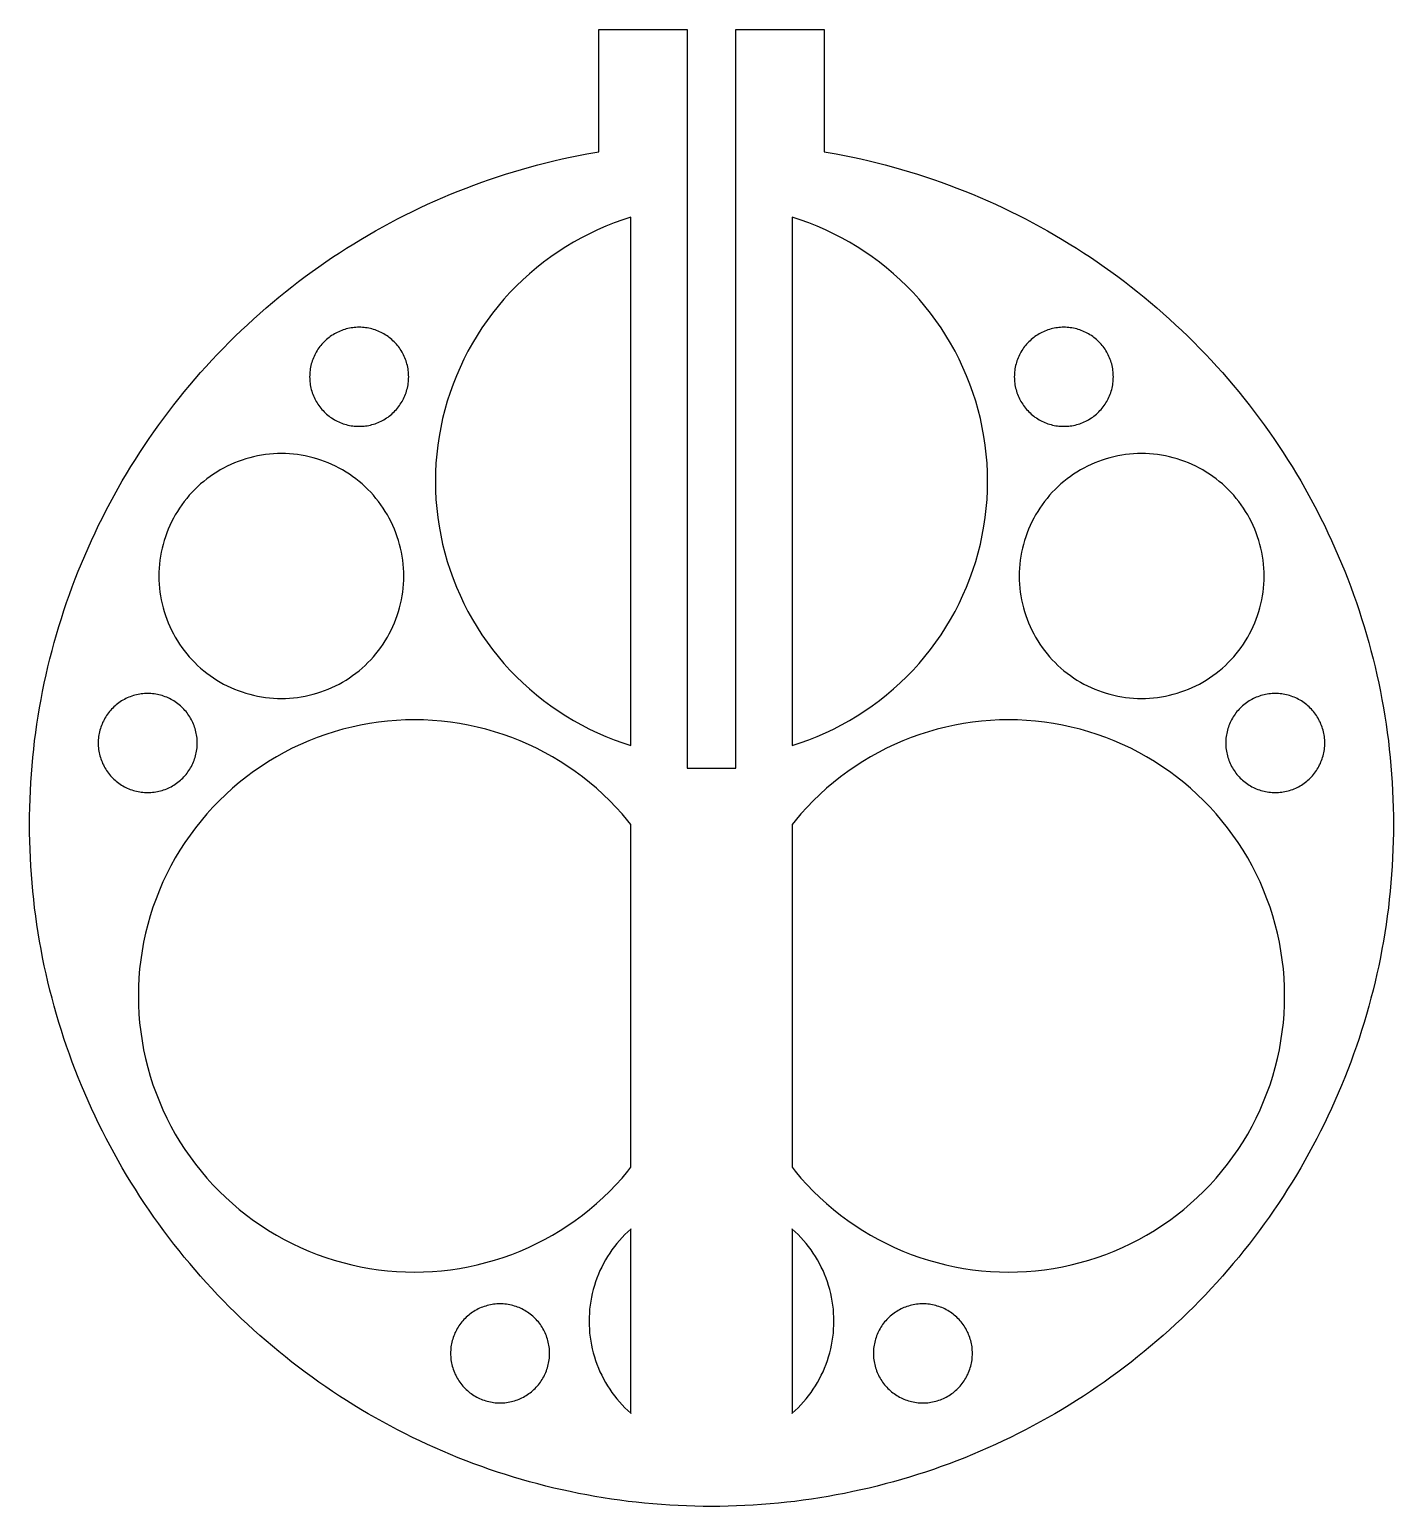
# Model space of a CAD drawing. Header units: millimetres. Extents: x -42 to 133, y -42 to 49.
# Drawn here: x -42.3 to 42.3, y -42.3 to 49.3 of the extents above; entities that cross this region are included whole.
import ezdxf

# ---------------------------------------------------------------- set-up
doc = ezdxf.new("R2010")
doc.units = ezdxf.units.MM
doc.layers.add('CUT', color=1, linetype='Continuous')

msp = doc.modelspace()

# ---------------------------------------------------------------- linework, layer by layer
at = {"layer": 'CUT'}
for points in [[(42.291, -1.558), (42.269, -2.077), (42.24, -2.595), (42.205, -3.113), (42.164, -3.631), (42.116, -4.148), (42.062, -4.665), (42.002, -5.18), (41.935, -5.695), (41.862, -6.21), (41.783, -6.723), (41.697, -7.235), (41.605, -7.746), (41.507, -8.256), (41.402, -8.765), (41.292, -9.272), (41.175, -9.778), (41.052, -10.283), (40.922, -10.786), (40.787, -11.287), (40.645, -11.787), (40.498, -12.285), (40.344, -12.781), (40.184, -13.275), (40.018, -13.767), (39.846, -14.257), (39.668, -14.745), (39.484, -15.231), (39.294, -15.714), (39.099, -16.195), (38.897, -16.674), (38.689, -17.15), (38.476, -17.623), (38.257, -18.094), (38.032, -18.562), (37.801, -19.028), (37.565, -19.49), (37.323, -19.95), (37.075, -20.406), (36.822, -20.859), (36.563, -21.31), (36.299, -21.757), (36.029, -22.201), (35.754, -22.641), (35.474, -23.078), (35.188, -23.512), (34.897, -23.942), (34.6, -24.368), (34.299, -24.791), (33.992, -25.21), (33.68, -25.625), (33.363, -26.037), (33.041, -26.444), (32.714, -26.848), (32.382, -27.247), (32.045, -27.642), (31.703, -28.033), (31.357, -28.42), (31.006, -28.803), (30.65, -29.181), (30.29, -29.555), (29.925, -29.925), (29.555, -30.29), (29.181, -30.65), (28.803, -31.006), (28.42, -31.357), (28.033, -31.703), (27.642, -32.045), (27.247, -32.382), (26.848, -32.714), (26.444, -33.041), (26.037, -33.363), (25.625, -33.68), (25.21, -33.992), (24.791, -34.299), (24.368, -34.6), (23.942, -34.897), (23.512, -35.188), (23.078, -35.474), (22.641, -35.754), (22.201, -36.029), (21.757, -36.299), (21.31, -36.563), (20.859, -36.822), (20.406, -37.075), (19.95, -37.323), (19.49, -37.565), (19.028, -37.801), (18.562, -38.032), (18.094, -38.257), (17.623, -38.476), (17.15, -38.689), (16.674, -38.897), (16.195, -39.099), (15.714, -39.294), (15.231, -39.484), (14.745, -39.668), (14.257, -39.846), (13.767, -40.018), (13.275, -40.184), (12.781, -40.344), (12.285, -40.498), (11.787, -40.645), (11.287, -40.787), (10.786, -40.922), (10.283, -41.052), (9.778, -41.175), (9.272, -41.292), (8.765, -41.402), (8.256, -41.507), (7.746, -41.605), (7.235, -41.697), (6.723, -41.783), (6.21, -41.862), (5.695, -41.935), (5.18, -42.002), (4.665, -42.062), (4.148, -42.116), (3.631, -42.164), (3.113, -42.205), (2.595, -42.24), (2.077, -42.269), (1.558, -42.291), (1.039, -42.307), (0.519, -42.317), (0, -42.32), (-0.519, -42.317), (-1.039, -42.307), (-1.558, -42.291), (-2.077, -42.269), (-2.595, -42.24), (-3.113, -42.205), (-3.631, -42.164), (-4.148, -42.116), (-4.665, -42.062), (-5.18, -42.002), (-5.695, -41.935), (-6.21, -41.862), (-6.723, -41.783), (-7.235, -41.697), (-7.746, -41.605), (-8.256, -41.507), (-8.765, -41.402), (-9.272, -41.292), (-9.778, -41.175), (-10.283, -41.052), (-10.786, -40.922), (-11.287, -40.787), (-11.787, -40.645), (-12.285, -40.498), (-12.781, -40.344), (-13.275, -40.184), (-13.767, -40.018), (-14.257, -39.846), (-14.745, -39.668), (-15.231, -39.484), (-15.714, -39.294), (-16.195, -39.099), (-16.674, -38.897), (-17.15, -38.689), (-17.623, -38.476), (-18.094, -38.257), (-18.562, -38.032), (-19.028, -37.801), (-19.49, -37.565), (-19.95, -37.323), (-20.406, -37.075), (-20.859, -36.822), (-21.31, -36.563), (-21.757, -36.299), (-22.201, -36.029), (-22.641, -35.754), (-23.078, -35.474), (-23.512, -35.188), (-23.942, -34.897), (-24.368, -34.6), (-24.791, -34.299), (-25.21, -33.992), (-25.625, -33.68), (-26.037, -33.363), (-26.444, -33.041), (-26.848, -32.714), (-27.247, -32.382), (-27.642, -32.045), (-28.033, -31.703), (-28.42, -31.357), (-28.803, -31.006), (-29.181, -30.65), (-29.555, -30.29), (-29.925, -29.925), (-30.29, -29.555), (-30.65, -29.181), (-31.006, -28.803), (-31.357, -28.42), (-31.703, -28.033), (-32.045, -27.642), (-32.382, -27.247), (-32.714, -26.848), (-33.041, -26.444), (-33.363, -26.037), (-33.68, -25.625), (-33.992, -25.21), (-34.299, -24.791), (-34.6, -24.368), (-34.897, -23.942), (-35.188, -23.512), (-35.474, -23.078), (-35.754, -22.641), (-36.029, -22.201), (-36.299, -21.757), (-36.563, -21.31), (-36.822, -20.859), (-37.075, -20.406), (-37.323, -19.95), (-37.565, -19.49), (-37.801, -19.028), (-38.032, -18.562), (-38.257, -18.094), (-38.476, -17.623), (-38.689, -17.15), (-38.897, -16.674), (-39.099, -16.195), (-39.294, -15.714), (-39.484, -15.231), (-39.668, -14.745), (-39.846, -14.257), (-40.018, -13.767), (-40.184, -13.275), (-40.344, -12.781), (-40.498, -12.285), (-40.645, -11.787), (-40.787, -11.287), (-40.922, -10.786), (-41.052, -10.283), (-41.175, -9.778), (-41.292, -9.272), (-41.402, -8.765), (-41.507, -8.256), (-41.605, -7.746), (-41.697, -7.235), (-41.783, -6.723), (-41.862, -6.21), (-41.935, -5.695), (-42.002, -5.18), (-42.062, -4.665), (-42.116, -4.148), (-42.164, -3.631), (-42.205, -3.113), (-42.24, -2.595), (-42.269, -2.077), (-42.291, -1.558), (-42.307, -1.039), (-42.317, -0.519), (-42.32, 0), (-42.317, 0.519), (-42.307, 1.039), (-42.291, 1.558), (-42.269, 2.077), (-42.24, 2.595), (-42.205, 3.113), (-42.164, 3.631), (-42.116, 4.148), (-42.062, 4.665), (-42.002, 5.18), (-41.935, 5.695), (-41.862, 6.21), (-41.783, 6.723), (-41.697, 7.235), (-41.605, 7.746), (-41.507, 8.256), (-41.402, 8.765), (-41.292, 9.272), (-41.175, 9.778), (-41.052, 10.283), (-40.922, 10.786), (-40.787, 11.287), (-40.645, 11.787), (-40.498, 12.285), (-40.344, 12.781), (-40.184, 13.275), (-40.018, 13.767), (-39.846, 14.257), (-39.668, 14.745), (-39.484, 15.231), (-39.294, 15.714), (-39.099, 16.195), (-38.897, 16.674), (-38.689, 17.15), (-38.476, 17.623), (-38.257, 18.094), (-38.032, 18.562), (-37.801, 19.028), (-37.565, 19.49), (-37.323, 19.95), (-37.075, 20.406), (-36.822, 20.859), (-36.563, 21.31), (-36.299, 21.757), (-36.029, 22.201), (-35.754, 22.641), (-35.474, 23.078), (-35.188, 23.512), (-34.897, 23.942), (-34.6, 24.368), (-34.299, 24.791), (-33.992, 25.21), (-33.68, 25.625), (-33.363, 26.037), (-33.041, 26.444), (-32.714, 26.848), (-32.382, 27.247), (-32.045, 27.642), (-31.703, 28.033), (-31.357, 28.42), (-31.006, 28.803), (-30.65, 29.181), (-30.29, 29.555), (-29.925, 29.925), (-29.555, 30.29), (-29.181, 30.65), (-28.803, 31.006), (-28.42, 31.357), (-28.033, 31.703), (-27.642, 32.045), (-27.247, 32.382), (-26.848, 32.714), (-26.444, 33.041), (-26.037, 33.363), (-25.625, 33.68), (-25.21, 33.992), (-24.791, 34.299), (-24.368, 34.6), (-23.942, 34.897), (-23.512, 35.188), (-23.078, 35.474), (-22.641, 35.754), (-22.201, 36.029), (-21.757, 36.299), (-21.31, 36.563), (-20.859, 36.822), (-20.406, 37.075), (-19.95, 37.323), (-19.49, 37.565), (-19.028, 37.801), (-18.562, 38.032), (-18.094, 38.257), (-17.623, 38.476), (-17.15, 38.689), (-16.674, 38.897), (-16.195, 39.099), (-15.714, 39.294), (-15.231, 39.484), (-14.745, 39.668), (-14.257, 39.846), (-13.767, 40.018), (-13.275, 40.184), (-12.781, 40.344), (-12.285, 40.498), (-11.787, 40.645), (-11.287, 40.787), (-10.786, 40.922), (-10.283, 41.052), (-9.778, 41.175), (-9.272, 41.292), (-8.765, 41.402), (-8.256, 41.507), (-7.746, 41.605), (-7.235, 41.697), (-7, 41.736), (-7, 49.32), (-1.5, 49.32), (-1.5, 3.5), (1.5, 3.5), (1.5, 49.32), (7, 49.32), (7, 41.736), (7.235, 41.697), (7.746, 41.605), (8.256, 41.507), (8.765, 41.402), (9.272, 41.292), (9.778, 41.175), (10.283, 41.052), (10.786, 40.922), (11.287, 40.787), (11.787, 40.645), (12.285, 40.498), (12.781, 40.344), (13.275, 40.184), (13.767, 40.018), (14.257, 39.846), (14.745, 39.668), (15.231, 39.484), (15.714, 39.294), (16.195, 39.099), (16.674, 38.897), (17.15, 38.689), (17.623, 38.476), (18.094, 38.257), (18.562, 38.032), (19.028, 37.801), (19.49, 37.565), (19.95, 37.323), (20.406, 37.075), (20.859, 36.822), (21.31, 36.563), (21.757, 36.299), (22.201, 36.029), (22.641, 35.754), (23.078, 35.474), (23.512, 35.188), (23.942, 34.897), (24.368, 34.6), (24.791, 34.299), (25.21, 33.992), (25.625, 33.68), (26.037, 33.363), (26.444, 33.041), (26.848, 32.714), (27.247, 32.382), (27.642, 32.045), (28.033, 31.703), (28.42, 31.357), (28.803, 31.006), (29.181, 30.65), (29.555, 30.29), (29.925, 29.925), (30.29, 29.555), (30.65, 29.181), (31.006, 28.803), (31.357, 28.42), (31.703, 28.033), (32.045, 27.642), (32.382, 27.247), (32.714, 26.848), (33.041, 26.444), (33.363, 26.037), (33.68, 25.625), (33.992, 25.21), (34.299, 24.791), (34.6, 24.368), (34.897, 23.942), (35.188, 23.512), (35.474, 23.078), (35.754, 22.641), (36.029, 22.201), (36.299, 21.757), (36.563, 21.31), (36.822, 20.859), (37.075, 20.406), (37.323, 19.95), (37.565, 19.49), (37.801, 19.028), (38.032, 18.562), (38.257, 18.094), (38.476, 17.623), (38.689, 17.15), (38.897, 16.674), (39.099, 16.195), (39.294, 15.714), (39.484, 15.231), (39.668, 14.745), (39.846, 14.257), (40.018, 13.767), (40.184, 13.275), (40.344, 12.781), (40.498, 12.285), (40.645, 11.787), (40.787, 11.287), (40.922, 10.786), (41.052, 10.283), (41.175, 9.778), (41.292, 9.272), (41.402, 8.765), (41.507, 8.256), (41.605, 7.746), (41.697, 7.235), (41.783, 6.723), (41.862, 6.21), (41.935, 5.695), (42.002, 5.18), (42.062, 4.665), (42.116, 4.148), (42.164, 3.631), (42.205, 3.113), (42.24, 2.595), (42.269, 2.077), (42.291, 1.558), (42.307, 1.039), (42.317, 0.519), (42.32, 0), (42.317, -0.519), (42.307, -1.039), (42.291, -1.558)], [(-6.557, 5.456), (-6.035, 5.25), (-5.508, 5.061), (-5, 4.898), (-5, 37.674), (-5.508, 37.511), (-6.035, 37.322), (-6.557, 37.116), (-7.071, 36.893), (-7.578, 36.653), (-8.077, 36.397), (-8.567, 36.124), (-9.048, 35.836), (-9.519, 35.532), (-9.98, 35.213), (-10.43, 34.879), (-10.87, 34.531), (-11.297, 34.168), (-11.713, 33.791), (-12.116, 33.401), (-12.505, 32.999), (-12.882, 32.583), (-13.245, 32.156), (-13.593, 31.716), (-13.927, 31.266), (-14.246, 30.805), (-14.55, 30.334), (-14.838, 29.853), (-15.111, 29.363), (-15.367, 28.864), (-15.607, 28.357), (-15.83, 27.843), (-16.036, 27.321), (-16.225, 26.793), (-16.396, 26.26), (-16.55, 25.72), (-16.686, 25.177), (-16.805, 24.629), (-16.905, 24.077), (-16.987, 23.522), (-17.051, 22.965), (-17.097, 22.406), (-17.125, 21.846), (-17.134, 21.286), (-17.125, 20.725), (-17.097, 20.165), (-17.051, 19.606), (-16.987, 19.049), (-16.905, 18.495), (-16.805, 17.943), (-16.686, 17.395), (-16.55, 16.851), (-16.396, 16.312), (-16.225, 15.778), (-16.036, 15.25), (-15.83, 14.729), (-15.607, 14.215), (-15.367, 13.708), (-15.111, 13.209), (-14.838, 12.719), (-14.55, 12.238), (-14.246, 11.767), (-13.927, 11.306), (-13.593, 10.855), (-13.245, 10.416), (-12.882, 9.989), (-12.505, 9.573), (-12.116, 9.17), (-11.713, 8.78), (-11.297, 8.404), (-10.87, 8.041), (-10.43, 7.693), (-9.98, 7.359), (-9.519, 7.04), (-9.048, 6.736), (-8.567, 6.447), (-8.077, 6.175), (-7.578, 5.919), (-7.071, 5.679), (-6.557, 5.456)], [(16.987, 19.049), (17.051, 19.606), (17.097, 20.165), (17.125, 20.725), (17.134, 21.286), (17.125, 21.846), (17.097, 22.406), (17.051, 22.965), (16.987, 23.522), (16.905, 24.077), (16.805, 24.629), (16.686, 25.177), (16.55, 25.72), (16.396, 26.26), (16.225, 26.793), (16.036, 27.321), (15.83, 27.843), (15.607, 28.357), (15.367, 28.864), (15.111, 29.363), (14.838, 29.853), (14.55, 30.334), (14.246, 30.805), (13.927, 31.266), (13.593, 31.716), (13.245, 32.156), (12.882, 32.583), (12.505, 32.999), (12.116, 33.401), (11.713, 33.791), (11.297, 34.168), (10.87, 34.531), (10.43, 34.879), (9.98, 35.213), (9.519, 35.532), (9.048, 35.836), (8.567, 36.124), (8.077, 36.397), (7.578, 36.653), (7.071, 36.893), (6.557, 37.116), (6.035, 37.322), (5.508, 37.511), (5, 37.674), (5, 4.898), (5.508, 5.061), (6.035, 5.25), (6.557, 5.456), (7.071, 5.679), (7.578, 5.919), (8.077, 6.175), (8.567, 6.447), (9.048, 6.736), (9.519, 7.04), (9.98, 7.359), (10.43, 7.693), (10.87, 8.041), (11.297, 8.404), (11.713, 8.78), (12.116, 9.17), (12.505, 9.573), (12.882, 9.989), (13.245, 10.416), (13.593, 10.855), (13.927, 11.306), (14.246, 11.767), (14.55, 12.238), (14.838, 12.719), (15.111, 13.209), (15.367, 13.708), (15.607, 14.215), (15.83, 14.729), (16.036, 15.25), (16.225, 15.778), (16.396, 16.312), (16.55, 16.851), (16.686, 17.395), (16.805, 17.943), (16.905, 18.495), (16.987, 19.049)], [(-18.819, 27.372), (-18.807, 27.471), (-18.799, 27.572), (-18.794, 27.672), (-18.792, 27.773), (-18.794, 27.873), (-18.799, 27.974), (-18.807, 28.074), (-18.819, 28.174), (-18.833, 28.273), (-18.851, 28.372), (-18.873, 28.47), (-18.897, 28.568), (-18.925, 28.665), (-18.955, 28.76), (-18.989, 28.855), (-19.026, 28.949), (-19.066, 29.041), (-19.109, 29.132), (-19.155, 29.221), (-19.204, 29.309), (-19.256, 29.395), (-19.31, 29.48), (-19.367, 29.562), (-19.427, 29.643), (-19.49, 29.722), (-19.555, 29.799), (-19.622, 29.873), (-19.692, 29.945), (-19.765, 30.015), (-19.839, 30.083), (-19.916, 30.148), (-19.995, 30.21), (-20.075, 30.27), (-20.158, 30.328), (-20.243, 30.382), (-20.329, 30.434), (-20.417, 30.483), (-20.506, 30.529), (-20.597, 30.572), (-20.689, 30.612), (-20.783, 30.649), (-20.878, 30.682), (-20.973, 30.713), (-21.07, 30.741), (-21.167, 30.765), (-21.266, 30.786), (-21.365, 30.804), (-21.464, 30.819), (-21.564, 30.831), (-21.664, 30.839), (-21.765, 30.844), (-21.865, 30.845), (-21.966, 30.844), (-22.066, 30.839), (-22.166, 30.831), (-22.266, 30.819), (-22.366, 30.804), (-22.465, 30.786), (-22.563, 30.765), (-22.661, 30.741), (-22.757, 30.713), (-22.853, 30.682), (-22.948, 30.649), (-23.041, 30.612), (-23.133, 30.572), (-23.224, 30.529), (-23.314, 30.483), (-23.402, 30.434), (-23.488, 30.382), (-23.572, 30.328), (-23.655, 30.27), (-23.736, 30.21), (-23.815, 30.148), (-23.891, 30.083), (-23.966, 30.015), (-24.038, 29.945), (-24.108, 29.873), (-24.176, 29.799), (-24.241, 29.722), (-24.303, 29.643), (-24.363, 29.562), (-24.42, 29.48), (-24.475, 29.395), (-24.526, 29.309), (-24.575, 29.221), (-24.621, 29.132), (-24.664, 29.041), (-24.704, 28.949), (-24.741, 28.855), (-24.775, 28.76), (-24.806, 28.665), (-24.833, 28.568), (-24.858, 28.47), (-24.879, 28.372), (-24.897, 28.273), (-24.912, 28.174), (-24.923, 28.074), (-24.932, 27.974), (-24.936, 27.873), (-24.938, 27.773), (-24.936, 27.672), (-24.932, 27.572), (-24.923, 27.471), (-24.912, 27.372), (-24.897, 27.272), (-24.879, 27.173), (-24.858, 27.075), (-24.833, 26.977), (-24.806, 26.881), (-24.775, 26.785), (-24.741, 26.69), (-24.704, 26.597), (-24.664, 26.504), (-24.621, 26.414), (-24.575, 26.324), (-24.526, 26.236), (-24.475, 26.15), (-24.42, 26.065), (-24.363, 25.983), (-24.303, 25.902), (-24.241, 25.823), (-24.176, 25.747), (-24.108, 25.672), (-24.038, 25.6), (-23.966, 25.53), (-23.891, 25.462), (-23.815, 25.397), (-23.736, 25.335), (-23.655, 25.275), (-23.572, 25.218), (-23.488, 25.163), (-23.402, 25.111), (-23.314, 25.063), (-23.224, 25.017), (-23.133, 24.974), (-23.041, 24.934), (-22.948, 24.897), (-22.853, 24.863), (-22.757, 24.832), (-22.661, 24.804), (-22.563, 24.78), (-22.465, 24.759), (-22.366, 24.741), (-22.266, 24.726), (-22.166, 24.715), (-22.066, 24.706), (-21.966, 24.701), (-21.865, 24.7), (-21.765, 24.701), (-21.664, 24.706), (-21.564, 24.715), (-21.464, 24.726), (-21.365, 24.741), (-21.266, 24.759), (-21.167, 24.78), (-21.07, 24.804), (-20.973, 24.832), (-20.878, 24.863), (-20.783, 24.897), (-20.689, 24.934), (-20.597, 24.974), (-20.506, 25.017), (-20.417, 25.063), (-20.329, 25.111), (-20.243, 25.163), (-20.158, 25.218), (-20.075, 25.275), (-19.995, 25.335), (-19.916, 25.397), (-19.839, 25.462), (-19.765, 25.53), (-19.692, 25.6), (-19.622, 25.672), (-19.555, 25.747), (-19.49, 25.823), (-19.427, 25.902), (-19.367, 25.983), (-19.31, 26.065), (-19.256, 26.15), (-19.204, 26.236), (-19.155, 26.324), (-19.109, 26.414), (-19.066, 26.504), (-19.026, 26.597), (-18.989, 26.69), (-18.955, 26.785), (-18.925, 26.881), (-18.897, 26.977), (-18.873, 27.075), (-18.851, 27.173), (-18.833, 27.272), (-18.819, 27.372)], [(24.912, 27.372), (24.923, 27.471), (24.932, 27.572), (24.936, 27.672), (24.938, 27.773), (24.936, 27.873), (24.932, 27.974), (24.923, 28.074), (24.912, 28.174), (24.897, 28.273), (24.879, 28.372), (24.858, 28.47), (24.833, 28.568), (24.806, 28.665), (24.775, 28.76), (24.741, 28.855), (24.704, 28.949), (24.664, 29.041), (24.621, 29.132), (24.575, 29.221), (24.526, 29.309), (24.475, 29.395), (24.42, 29.48), (24.363, 29.562), (24.303, 29.643), (24.241, 29.722), (24.176, 29.799), (24.108, 29.873), (24.038, 29.945), (23.966, 30.015), (23.891, 30.083), (23.815, 30.148), (23.736, 30.21), (23.655, 30.27), (23.572, 30.328), (23.488, 30.382), (23.402, 30.434), (23.314, 30.483), (23.224, 30.529), (23.133, 30.572), (23.041, 30.612), (22.948, 30.649), (22.853, 30.682), (22.757, 30.713), (22.661, 30.741), (22.563, 30.765), (22.465, 30.786), (22.366, 30.804), (22.266, 30.819), (22.166, 30.831), (22.066, 30.839), (21.966, 30.844), (21.865, 30.845), (21.765, 30.844), (21.664, 30.839), (21.564, 30.831), (21.464, 30.819), (21.365, 30.804), (21.266, 30.786), (21.167, 30.765), (21.07, 30.741), (20.973, 30.713), (20.878, 30.682), (20.783, 30.649), (20.689, 30.612), (20.597, 30.572), (20.506, 30.529), (20.417, 30.483), (20.329, 30.434), (20.243, 30.382), (20.158, 30.328), (20.075, 30.27), (19.995, 30.21), (19.916, 30.148), (19.839, 30.083), (19.765, 30.015), (19.692, 29.945), (19.622, 29.873), (19.555, 29.799), (19.49, 29.722), (19.427, 29.643), (19.367, 29.562), (19.31, 29.48), (19.256, 29.395), (19.204, 29.309), (19.155, 29.221), (19.109, 29.132), (19.066, 29.041), (19.026, 28.949), (18.989, 28.855), (18.955, 28.76), (18.925, 28.665), (18.897, 28.568), (18.873, 28.47), (18.851, 28.372), (18.833, 28.273), (18.819, 28.174), (18.807, 28.074), (18.799, 27.974), (18.794, 27.873), (18.792, 27.773), (18.794, 27.672), (18.799, 27.572), (18.807, 27.471), (18.819, 27.372), (18.833, 27.272), (18.851, 27.173), (18.873, 27.075), (18.897, 26.977), (18.925, 26.881), (18.955, 26.785), (18.989, 26.69), (19.026, 26.597), (19.066, 26.504), (19.109, 26.414), (19.155, 26.324), (19.204, 26.236), (19.256, 26.15), (19.31, 26.065), (19.367, 25.983), (19.427, 25.902), (19.49, 25.823), (19.555, 25.747), (19.622, 25.672), (19.692, 25.6), (19.765, 25.53), (19.839, 25.462), (19.916, 25.397), (19.995, 25.335), (20.075, 25.275), (20.158, 25.218), (20.243, 25.163), (20.329, 25.111), (20.417, 25.063), (20.506, 25.017), (20.597, 24.974), (20.689, 24.934), (20.783, 24.897), (20.878, 24.863), (20.973, 24.832), (21.07, 24.804), (21.167, 24.78), (21.266, 24.759), (21.365, 24.741), (21.464, 24.726), (21.564, 24.715), (21.664, 24.706), (21.765, 24.701), (21.865, 24.7), (21.966, 24.701), (22.066, 24.706), (22.166, 24.715), (22.266, 24.726), (22.366, 24.741), (22.465, 24.759), (22.563, 24.78), (22.661, 24.804), (22.757, 24.832), (22.853, 24.863), (22.948, 24.897), (23.041, 24.934), (23.133, 24.974), (23.224, 25.017), (23.314, 25.063), (23.402, 25.111), (23.488, 25.163), (23.572, 25.218), (23.655, 25.275), (23.736, 25.335), (23.815, 25.397), (23.891, 25.462), (23.966, 25.53), (24.038, 25.6), (24.108, 25.672), (24.176, 25.747), (24.241, 25.823), (24.303, 25.902), (24.363, 25.983), (24.42, 26.065), (24.475, 26.15), (24.526, 26.236), (24.575, 26.324), (24.621, 26.414), (24.664, 26.504), (24.704, 26.597), (24.741, 26.69), (24.775, 26.785), (24.806, 26.881), (24.833, 26.977), (24.858, 27.075), (24.879, 27.173), (24.897, 27.272), (24.912, 27.372)], [(-19.16, 14.42), (-19.132, 14.666), (-19.112, 14.914), (-19.1, 15.163), (-19.095, 15.411), (-19.1, 15.66), (-19.112, 15.908), (-19.132, 16.156), (-19.16, 16.403), (-19.197, 16.649), (-19.241, 16.893), (-19.294, 17.136), (-19.354, 17.378), (-19.423, 17.617), (-19.499, 17.853), (-19.582, 18.087), (-19.674, 18.319), (-19.773, 18.547), (-19.879, 18.771), (-19.993, 18.993), (-20.113, 19.21), (-20.241, 19.423), (-20.376, 19.632), (-20.517, 19.837), (-20.665, 20.036), (-20.82, 20.231), (-20.981, 20.421), (-21.148, 20.605), (-21.321, 20.783), (-21.499, 20.956), (-21.684, 21.123), (-21.873, 21.284), (-22.068, 21.439), (-22.268, 21.587), (-22.472, 21.728), (-22.681, 21.863), (-22.894, 21.991), (-23.112, 22.112), (-23.333, 22.225), (-23.557, 22.331), (-23.786, 22.43), (-24.017, 22.522), (-24.251, 22.605), (-24.488, 22.682), (-24.727, 22.75), (-24.968, 22.81), (-25.211, 22.863), (-25.455, 22.907), (-25.701, 22.944), (-25.948, 22.972), (-26.196, 22.992), (-26.444, 23.005), (-26.693, 23.009), (-26.942, 23.005), (-27.19, 22.992), (-27.438, 22.972), (-27.685, 22.944), (-27.931, 22.907), (-28.175, 22.863), (-28.418, 22.81), (-28.659, 22.75), (-28.898, 22.682), (-29.135, 22.605), (-29.369, 22.522), (-29.6, 22.43), (-29.828, 22.331), (-30.053, 22.225), (-30.274, 22.112), (-30.492, 21.991), (-30.705, 21.863), (-30.914, 21.728), (-31.118, 21.587), (-31.318, 21.439), (-31.513, 21.284), (-31.702, 21.123), (-31.887, 20.956), (-32.065, 20.783), (-32.238, 20.605), (-32.405, 20.421), (-32.566, 20.231), (-32.72, 20.036), (-32.869, 19.837), (-33.01, 19.632), (-33.145, 19.423), (-33.273, 19.21), (-33.393, 18.993), (-33.507, 18.771), (-33.613, 18.547), (-33.712, 18.319), (-33.803, 18.087), (-33.887, 17.853), (-33.963, 17.617), (-34.032, 17.378), (-34.092, 17.136), (-34.144, 16.893), (-34.189, 16.649), (-34.225, 16.403), (-34.254, 16.156), (-34.274, 15.908), (-34.286, 15.66), (-34.29, 15.411), (-34.286, 15.163), (-34.274, 14.914), (-34.254, 14.666), (-34.225, 14.42), (-34.189, 14.174), (-34.144, 13.929), (-34.092, 13.686), (-34.032, 13.445), (-33.963, 13.206), (-33.887, 12.969), (-33.803, 12.735), (-33.712, 12.504), (-33.613, 12.276), (-33.507, 12.051), (-33.393, 11.83), (-33.273, 11.612), (-33.145, 11.399), (-33.01, 11.19), (-32.869, 10.986), (-32.72, 10.786), (-32.566, 10.591), (-32.405, 10.402), (-32.238, 10.218), (-32.065, 10.039), (-31.887, 9.866), (-31.702, 9.699), (-31.513, 9.538), (-31.318, 9.384), (-31.118, 9.236), (-30.914, 9.094), (-30.705, 8.959), (-30.492, 8.832), (-30.274, 8.711), (-30.053, 8.597), (-29.828, 8.491), (-29.6, 8.392), (-29.369, 8.301), (-29.135, 8.217), (-28.898, 8.141), (-28.659, 8.073), (-28.418, 8.012), (-28.175, 7.96), (-27.931, 7.915), (-27.685, 7.879), (-27.438, 7.85), (-27.19, 7.83), (-26.942, 7.818), (-26.693, 7.814), (-26.444, 7.818), (-26.196, 7.83), (-25.948, 7.85), (-25.701, 7.879), (-25.455, 7.915), (-25.211, 7.96), (-24.968, 8.012), (-24.727, 8.073), (-24.488, 8.141), (-24.251, 8.217), (-24.017, 8.301), (-23.786, 8.392), (-23.557, 8.491), (-23.333, 8.597), (-23.112, 8.711), (-22.894, 8.832), (-22.681, 8.959), (-22.472, 9.094), (-22.268, 9.236), (-22.068, 9.384), (-21.873, 9.538), (-21.684, 9.699), (-21.499, 9.866), (-21.321, 10.039), (-21.148, 10.218), (-20.981, 10.402), (-20.82, 10.591), (-20.665, 10.786), (-20.517, 10.986), (-20.376, 11.19), (-20.241, 11.399), (-20.113, 11.612), (-19.993, 11.83), (-19.879, 12.051), (-19.773, 12.276), (-19.674, 12.504), (-19.582, 12.735), (-19.499, 12.969), (-19.423, 13.206), (-19.354, 13.445), (-19.294, 13.686), (-19.241, 13.929), (-19.197, 14.174), (-19.16, 14.42)], [(34.225, 14.42), (34.254, 14.666), (34.274, 14.914), (34.286, 15.163), (34.29, 15.411), (34.286, 15.66), (34.274, 15.908), (34.254, 16.156), (34.225, 16.403), (34.189, 16.649), (34.144, 16.893), (34.092, 17.136), (34.032, 17.378), (33.963, 17.617), (33.887, 17.853), (33.803, 18.087), (33.712, 18.319), (33.613, 18.547), (33.507, 18.771), (33.393, 18.993), (33.273, 19.21), (33.145, 19.423), (33.01, 19.632), (32.869, 19.837), (32.72, 20.036), (32.566, 20.231), (32.405, 20.421), (32.238, 20.605), (32.065, 20.783), (31.887, 20.956), (31.702, 21.123), (31.513, 21.284), (31.318, 21.439), (31.118, 21.587), (30.914, 21.728), (30.705, 21.863), (30.492, 21.991), (30.274, 22.112), (30.053, 22.225), (29.828, 22.331), (29.6, 22.43), (29.369, 22.522), (29.135, 22.605), (28.898, 22.682), (28.659, 22.75), (28.418, 22.81), (28.175, 22.863), (27.931, 22.907), (27.685, 22.944), (27.438, 22.972), (27.19, 22.992), (26.942, 23.005), (26.693, 23.009), (26.444, 23.005), (26.196, 22.992), (25.948, 22.972), (25.701, 22.944), (25.455, 22.907), (25.211, 22.863), (24.968, 22.81), (24.727, 22.75), (24.488, 22.682), (24.251, 22.605), (24.017, 22.522), (23.786, 22.43), (23.557, 22.331), (23.333, 22.225), (23.112, 22.112), (22.894, 21.991), (22.681, 21.863), (22.472, 21.728), (22.268, 21.587), (22.068, 21.439), (21.873, 21.284), (21.684, 21.123), (21.499, 20.956), (21.321, 20.783), (21.148, 20.605), (20.981, 20.421), (20.82, 20.231), (20.665, 20.036), (20.517, 19.837), (20.376, 19.632), (20.241, 19.423), (20.113, 19.21), (19.993, 18.993), (19.879, 18.771), (19.773, 18.547), (19.674, 18.319), (19.582, 18.087), (19.499, 17.853), (19.423, 17.617), (19.354, 17.378), (19.294, 17.136), (19.241, 16.893), (19.197, 16.649), (19.16, 16.403), (19.132, 16.156), (19.112, 15.908), (19.1, 15.66), (19.095, 15.411), (19.1, 15.163), (19.112, 14.914), (19.132, 14.666), (19.16, 14.42), (19.197, 14.174), (19.241, 13.929), (19.294, 13.686), (19.354, 13.445), (19.423, 13.206), (19.499, 12.969), (19.582, 12.735), (19.674, 12.504), (19.773, 12.276), (19.879, 12.051), (19.993, 11.83), (20.113, 11.612), (20.241, 11.399), (20.376, 11.19), (20.517, 10.986), (20.665, 10.786), (20.82, 10.591), (20.981, 10.402), (21.148, 10.218), (21.321, 10.039), (21.499, 9.866), (21.684, 9.699), (21.873, 9.538), (22.068, 9.384), (22.268, 9.236), (22.472, 9.094), (22.681, 8.959), (22.894, 8.832), (23.112, 8.711), (23.333, 8.597), (23.557, 8.491), (23.786, 8.392), (24.017, 8.301), (24.251, 8.217), (24.488, 8.141), (24.727, 8.073), (24.968, 8.012), (25.211, 7.96), (25.455, 7.915), (25.701, 7.879), (25.948, 7.85), (26.196, 7.83), (26.444, 7.818), (26.693, 7.814), (26.942, 7.818), (27.19, 7.83), (27.438, 7.85), (27.685, 7.879), (27.931, 7.915), (28.175, 7.96), (28.418, 8.012), (28.659, 8.073), (28.898, 8.141), (29.135, 8.217), (29.369, 8.301), (29.6, 8.392), (29.828, 8.491), (30.053, 8.597), (30.274, 8.711), (30.492, 8.832), (30.705, 8.959), (30.914, 9.094), (31.118, 9.236), (31.318, 9.384), (31.513, 9.538), (31.702, 9.699), (31.887, 9.866), (32.065, 10.039), (32.238, 10.218), (32.405, 10.402), (32.566, 10.591), (32.72, 10.786), (32.869, 10.986), (33.01, 11.19), (33.145, 11.399), (33.273, 11.612), (33.393, 11.83), (33.507, 12.051), (33.613, 12.276), (33.712, 12.504), (33.803, 12.735), (33.887, 12.969), (33.963, 13.206), (34.032, 13.445), (34.092, 13.686), (34.144, 13.929), (34.189, 14.174), (34.225, 14.42)], [(-31.938, 4.648), (-31.926, 4.748), (-31.918, 4.849), (-31.913, 4.949), (-31.912, 5.05), (-31.913, 5.15), (-31.918, 5.251), (-31.926, 5.351), (-31.938, 5.451), (-31.953, 5.55), (-31.971, 5.649), (-31.992, 5.747), (-32.016, 5.845), (-32.044, 5.942), (-32.075, 6.037), (-32.108, 6.132), (-32.145, 6.226), (-32.185, 6.318), (-32.228, 6.409), (-32.274, 6.498), (-32.323, 6.586), (-32.375, 6.672), (-32.429, 6.757), (-32.487, 6.839), (-32.547, 6.92), (-32.609, 6.999), (-32.674, 7.076), (-32.742, 7.15), (-32.812, 7.222), (-32.884, 7.292), (-32.958, 7.36), (-33.035, 7.425), (-33.114, 7.487), (-33.195, 7.547), (-33.277, 7.605), (-33.362, 7.659), (-33.448, 7.711), (-33.536, 7.76), (-33.625, 7.806), (-33.716, 7.849), (-33.808, 7.889), (-33.902, 7.925), (-33.997, 7.959), (-34.092, 7.99), (-34.189, 8.018), (-34.287, 8.042), (-34.385, 8.063), (-34.484, 8.081), (-34.583, 8.096), (-34.683, 8.108), (-34.783, 8.116), (-34.884, 8.121), (-34.984, 8.122), (-35.085, 8.121), (-35.185, 8.116), (-35.286, 8.108), (-35.385, 8.096), (-35.485, 8.081), (-35.584, 8.063), (-35.682, 8.042), (-35.78, 8.018), (-35.876, 7.99), (-35.972, 7.959), (-36.067, 7.925), (-36.16, 7.889), (-36.253, 7.849), (-36.344, 7.806), (-36.433, 7.76), (-36.521, 7.711), (-36.607, 7.659), (-36.692, 7.605), (-36.774, 7.547), (-36.855, 7.487), (-36.934, 7.425), (-37.01, 7.36), (-37.085, 7.292), (-37.157, 7.222), (-37.227, 7.15), (-37.295, 7.076), (-37.36, 6.999), (-37.422, 6.92), (-37.482, 6.839), (-37.539, 6.757), (-37.594, 6.672), (-37.646, 6.586), (-37.694, 6.498), (-37.74, 6.409), (-37.783, 6.318), (-37.823, 6.226), (-37.86, 6.132), (-37.894, 6.037), (-37.925, 5.942), (-37.953, 5.845), (-37.977, 5.747), (-37.998, 5.649), (-38.016, 5.55), (-38.031, 5.451), (-38.042, 5.351), (-38.051, 5.251), (-38.056, 5.15), (-38.057, 5.05), (-38.056, 4.949), (-38.051, 4.849), (-38.042, 4.748), (-38.031, 4.648), (-38.016, 4.549), (-37.998, 4.45), (-37.977, 4.352), (-37.953, 4.254), (-37.925, 4.158), (-37.894, 4.062), (-37.86, 3.967), (-37.823, 3.874), (-37.783, 3.781), (-37.74, 3.69), (-37.694, 3.601), (-37.646, 3.513), (-37.594, 3.427), (-37.539, 3.342), (-37.482, 3.26), (-37.422, 3.179), (-37.36, 3.1), (-37.295, 3.023), (-37.227, 2.949), (-37.157, 2.877), (-37.085, 2.807), (-37.01, 2.739), (-36.934, 2.674), (-36.855, 2.612), (-36.774, 2.552), (-36.692, 2.495), (-36.607, 2.44), (-36.521, 2.388), (-36.433, 2.34), (-36.344, 2.294), (-36.253, 2.251), (-36.16, 2.211), (-36.067, 2.174), (-35.972, 2.14), (-35.876, 2.109), (-35.78, 2.081), (-35.682, 2.057), (-35.584, 2.036), (-35.485, 2.018), (-35.385, 2.003), (-35.286, 1.991), (-35.185, 1.983), (-35.085, 1.978), (-34.984, 1.977), (-34.884, 1.978), (-34.783, 1.983), (-34.683, 1.991), (-34.583, 2.003), (-34.484, 2.018), (-34.385, 2.036), (-34.287, 2.057), (-34.189, 2.081), (-34.092, 2.109), (-33.997, 2.14), (-33.902, 2.174), (-33.808, 2.211), (-33.716, 2.251), (-33.625, 2.294), (-33.536, 2.34), (-33.448, 2.388), (-33.362, 2.44), (-33.277, 2.495), (-33.195, 2.552), (-33.114, 2.612), (-33.035, 2.674), (-32.958, 2.739), (-32.884, 2.807), (-32.812, 2.877), (-32.742, 2.949), (-32.674, 3.023), (-32.609, 3.1), (-32.547, 3.179), (-32.487, 3.26), (-32.429, 3.342), (-32.375, 3.427), (-32.323, 3.513), (-32.274, 3.601), (-32.228, 3.69), (-32.185, 3.781), (-32.145, 3.874), (-32.108, 3.967), (-32.075, 4.062), (-32.044, 4.158), (-32.016, 4.254), (-31.992, 4.352), (-31.971, 4.45), (-31.953, 4.549), (-31.938, 4.648)], [(38.031, 4.648), (38.042, 4.748), (38.051, 4.849), (38.056, 4.949), (38.057, 5.05), (38.056, 5.15), (38.051, 5.251), (38.042, 5.351), (38.031, 5.451), (38.016, 5.55), (37.998, 5.649), (37.977, 5.747), (37.953, 5.845), (37.925, 5.942), (37.894, 6.037), (37.86, 6.132), (37.823, 6.226), (37.783, 6.318), (37.74, 6.409), (37.694, 6.498), (37.646, 6.586), (37.594, 6.672), (37.539, 6.757), (37.482, 6.839), (37.422, 6.92), (37.36, 6.999), (37.295, 7.076), (37.227, 7.15), (37.157, 7.222), (37.085, 7.292), (37.01, 7.36), (36.934, 7.425), (36.855, 7.487), (36.774, 7.547), (36.692, 7.605), (36.607, 7.659), (36.521, 7.711), (36.433, 7.76), (36.344, 7.806), (36.253, 7.849), (36.16, 7.889), (36.067, 7.925), (35.972, 7.959), (35.876, 7.99), (35.78, 8.018), (35.682, 8.042), (35.584, 8.063), (35.485, 8.081), (35.385, 8.096), (35.286, 8.108), (35.185, 8.116), (35.085, 8.121), (34.984, 8.122), (34.884, 8.121), (34.783, 8.116), (34.683, 8.108), (34.583, 8.096), (34.484, 8.081), (34.385, 8.063), (34.287, 8.042), (34.189, 8.018), (34.092, 7.99), (33.997, 7.959), (33.902, 7.925), (33.808, 7.889), (33.716, 7.849), (33.625, 7.806), (33.536, 7.76), (33.448, 7.711), (33.362, 7.659), (33.277, 7.605), (33.195, 7.547), (33.114, 7.487), (33.035, 7.425), (32.958, 7.36), (32.884, 7.292), (32.812, 7.222), (32.742, 7.15), (32.674, 7.076), (32.609, 6.999), (32.547, 6.92), (32.487, 6.839), (32.429, 6.757), (32.375, 6.672), (32.323, 6.586), (32.274, 6.498), (32.228, 6.409), (32.185, 6.318), (32.145, 6.226), (32.108, 6.132), (32.075, 6.037), (32.044, 5.942), (32.016, 5.845), (31.992, 5.747), (31.971, 5.649), (31.953, 5.55), (31.938, 5.451), (31.926, 5.351), (31.918, 5.251), (31.913, 5.15), (31.912, 5.05), (31.913, 4.949), (31.918, 4.849), (31.926, 4.748), (31.938, 4.648), (31.953, 4.549), (31.971, 4.45), (31.992, 4.352), (32.016, 4.254), (32.044, 4.158), (32.075, 4.062), (32.108, 3.967), (32.145, 3.874), (32.185, 3.781), (32.228, 3.69), (32.274, 3.601), (32.323, 3.513), (32.375, 3.427), (32.429, 3.342), (32.487, 3.26), (32.547, 3.179), (32.609, 3.1), (32.674, 3.023), (32.742, 2.949), (32.812, 2.877), (32.884, 2.807), (32.958, 2.739), (33.035, 2.674), (33.114, 2.612), (33.195, 2.552), (33.277, 2.495), (33.362, 2.44), (33.448, 2.388), (33.536, 2.34), (33.625, 2.294), (33.716, 2.251), (33.808, 2.211), (33.902, 2.174), (33.997, 2.14), (34.092, 2.109), (34.189, 2.081), (34.287, 2.057), (34.385, 2.036), (34.484, 2.018), (34.583, 2.003), (34.683, 1.991), (34.783, 1.983), (34.884, 1.978), (34.984, 1.977), (35.085, 1.978), (35.185, 1.983), (35.286, 1.991), (35.385, 2.003), (35.485, 2.018), (35.584, 2.036), (35.682, 2.057), (35.78, 2.081), (35.876, 2.109), (35.972, 2.14), (36.067, 2.174), (36.16, 2.211), (36.253, 2.251), (36.344, 2.294), (36.433, 2.34), (36.521, 2.388), (36.607, 2.44), (36.692, 2.495), (36.774, 2.552), (36.855, 2.612), (36.934, 2.674), (37.01, 2.739), (37.085, 2.807), (37.157, 2.877), (37.227, 2.949), (37.295, 3.023), (37.36, 3.1), (37.422, 3.179), (37.482, 3.26), (37.539, 3.342), (37.594, 3.427), (37.646, 3.513), (37.694, 3.601), (37.74, 3.69), (37.783, 3.781), (37.823, 3.874), (37.86, 3.967), (37.894, 4.062), (37.925, 4.158), (37.953, 4.254), (37.977, 4.352), (37.998, 4.45), (38.016, 4.549), (38.031, 4.648)], [(-5.929, -22.356), (-5.552, -21.94), (-5.189, -21.513), (-5, -21.274), (-5, -0.012), (-5.189, 0.227), (-5.552, 0.654), (-5.929, 1.07), (-6.319, 1.473), (-6.721, 1.863), (-7.137, 2.239), (-7.564, 2.602), (-8.004, 2.95), (-8.454, 3.284), (-8.915, 3.603), (-9.386, 3.907), (-9.867, 4.195), (-10.357, 4.468), (-10.856, 4.724), (-11.363, 4.964), (-11.877, 5.187), (-12.399, 5.393), (-12.927, 5.582), (-13.46, 5.753), (-14, 5.907), (-14.543, 6.043), (-15.091, 6.162), (-15.643, 6.262), (-16.198, 6.344), (-16.755, 6.408), (-17.314, 6.454), (-17.874, 6.482), (-18.434, 6.491), (-18.995, 6.482), (-19.555, 6.454), (-20.114, 6.408), (-20.671, 6.344), (-21.225, 6.262), (-21.777, 6.162), (-22.325, 6.043), (-22.869, 5.907), (-23.408, 5.753), (-23.942, 5.582), (-24.47, 5.393), (-24.991, 5.187), (-25.505, 4.964), (-26.012, 4.724), (-26.511, 4.468), (-27.001, 4.195), (-27.482, 3.907), (-27.953, 3.603), (-28.414, 3.284), (-28.865, 2.95), (-29.304, 2.602), (-29.731, 2.239), (-30.147, 1.863), (-30.55, 1.473), (-30.94, 1.07), (-31.316, 0.654), (-31.679, 0.227), (-32.027, -0.212), (-32.361, -0.663), (-32.68, -1.124), (-32.984, -1.595), (-33.273, -2.076), (-33.545, -2.566), (-33.801, -3.065), (-34.041, -3.572), (-34.264, -4.086), (-34.47, -4.608), (-34.659, -5.135), (-34.83, -5.669), (-34.984, -6.208), (-35.12, -6.752), (-35.239, -7.3), (-35.339, -7.852), (-35.421, -8.407), (-35.486, -8.964), (-35.531, -9.522), (-35.559, -10.082), (-35.568, -10.643), (-35.559, -11.204), (-35.531, -11.764), (-35.486, -12.322), (-35.421, -12.879), (-35.339, -13.434), (-35.239, -13.986), (-35.12, -14.534), (-34.984, -15.078), (-34.83, -15.617), (-34.659, -16.15), (-34.47, -16.678), (-34.264, -17.2), (-34.041, -17.714), (-33.801, -18.221), (-33.545, -18.72), (-33.273, -19.21), (-32.984, -19.691), (-32.68, -20.162), (-32.361, -20.623), (-32.027, -21.073), (-31.679, -21.513), (-31.316, -21.94), (-30.94, -22.356), (-30.55, -22.758), (-30.147, -23.148), (-29.731, -23.525), (-29.304, -23.888), (-28.865, -24.236), (-28.414, -24.57), (-27.953, -24.889), (-27.482, -25.193), (-27.001, -25.481), (-26.511, -25.754), (-26.012, -26.01), (-25.505, -26.25), (-24.991, -26.473), (-24.47, -26.679), (-23.942, -26.868), (-23.408, -27.039), (-22.869, -27.193), (-22.325, -27.329), (-21.777, -27.448), (-21.225, -27.548), (-20.671, -27.63), (-20.114, -27.694), (-19.555, -27.74), (-18.995, -27.768), (-18.434, -27.777), (-17.874, -27.768), (-17.314, -27.74), (-16.755, -27.694), (-16.198, -27.63), (-15.643, -27.548), (-15.091, -27.448), (-14.543, -27.329), (-14, -27.193), (-13.46, -27.039), (-12.927, -26.868), (-12.399, -26.679), (-11.877, -26.473), (-11.363, -26.25), (-10.856, -26.01), (-10.357, -25.754), (-9.867, -25.481), (-9.386, -25.193), (-8.915, -24.889), (-8.454, -24.57), (-8.004, -24.236), (-7.564, -23.888), (-7.137, -23.525), (-6.721, -23.148), (-6.319, -22.758), (-5.929, -22.356)], [(35.421, -12.879), (35.486, -12.322), (35.531, -11.764), (35.559, -11.204), (35.568, -10.643), (35.559, -10.082), (35.531, -9.522), (35.486, -8.964), (35.421, -8.407), (35.339, -7.852), (35.239, -7.3), (35.12, -6.752), (34.984, -6.208), (34.83, -5.669), (34.659, -5.135), (34.47, -4.608), (34.264, -4.086), (34.041, -3.572), (33.801, -3.065), (33.545, -2.566), (33.273, -2.076), (32.984, -1.595), (32.68, -1.124), (32.361, -0.663), (32.027, -0.212), (31.679, 0.227), (31.316, 0.654), (30.94, 1.07), (30.55, 1.473), (30.147, 1.863), (29.731, 2.239), (29.304, 2.602), (28.865, 2.95), (28.414, 3.284), (27.953, 3.603), (27.482, 3.907), (27.001, 4.195), (26.511, 4.468), (26.012, 4.724), (25.505, 4.964), (24.991, 5.187), (24.47, 5.393), (23.942, 5.582), (23.408, 5.753), (22.869, 5.907), (22.325, 6.043), (21.777, 6.162), (21.225, 6.262), (20.671, 6.344), (20.114, 6.408), (19.555, 6.454), (18.995, 6.482), (18.434, 6.491), (17.874, 6.482), (17.314, 6.454), (16.755, 6.408), (16.198, 6.344), (15.643, 6.262), (15.091, 6.162), (14.543, 6.043), (14, 5.907), (13.46, 5.753), (12.927, 5.582), (12.399, 5.393), (11.877, 5.187), (11.363, 4.964), (10.856, 4.724), (10.357, 4.468), (9.867, 4.195), (9.386, 3.907), (8.915, 3.603), (8.454, 3.284), (8.004, 2.95), (7.564, 2.602), (7.137, 2.239), (6.721, 1.863), (6.319, 1.473), (5.929, 1.07), (5.552, 0.654), (5.189, 0.227), (5, -0.012), (5, -21.274), (5.189, -21.513), (5.552, -21.94), (5.929, -22.356), (6.319, -22.758), (6.721, -23.148), (7.137, -23.525), (7.564, -23.888), (8.004, -24.236), (8.454, -24.57), (8.915, -24.889), (9.386, -25.193), (9.867, -25.481), (10.357, -25.754), (10.856, -26.01), (11.363, -26.25), (11.877, -26.473), (12.399, -26.679), (12.927, -26.868), (13.46, -27.039), (14, -27.193), (14.543, -27.329), (15.091, -27.448), (15.643, -27.548), (16.198, -27.63), (16.755, -27.694), (17.314, -27.74), (17.874, -27.768), (18.434, -27.777), (18.995, -27.768), (19.555, -27.74), (20.114, -27.694), (20.671, -27.63), (21.225, -27.548), (21.777, -27.448), (22.325, -27.329), (22.869, -27.193), (23.408, -27.039), (23.942, -26.868), (24.47, -26.679), (24.991, -26.473), (25.505, -26.25), (26.012, -26.01), (26.511, -25.754), (27.001, -25.481), (27.482, -25.193), (27.953, -24.889), (28.414, -24.57), (28.865, -24.236), (29.304, -23.888), (29.731, -23.525), (30.147, -23.148), (30.55, -22.758), (30.94, -22.356), (31.316, -21.94), (31.679, -21.513), (32.027, -21.073), (32.361, -20.623), (32.68, -20.162), (32.984, -19.691), (33.273, -19.21), (33.545, -18.72), (33.801, -18.221), (34.041, -17.714), (34.264, -17.2), (34.47, -16.678), (34.659, -16.15), (34.83, -15.617), (34.984, -15.078), (35.12, -14.534), (35.239, -13.986), (35.339, -13.434), (35.421, -12.879)], [(-5.372, -36.195), (-5.194, -36.367), (-5.009, -36.534), (-5, -36.542), (-5, -25.102), (-5.009, -25.11), (-5.194, -25.277), (-5.372, -25.45), (-5.545, -25.629), (-5.712, -25.813), (-5.873, -26.003), (-6.027, -26.197), (-6.176, -26.397), (-6.317, -26.601), (-6.452, -26.81), (-6.58, -27.024), (-6.7, -27.241), (-6.814, -27.462), (-6.92, -27.687), (-7.019, -27.915), (-7.111, -28.146), (-7.194, -28.38), (-7.27, -28.617), (-7.339, -28.856), (-7.399, -29.097), (-7.451, -29.34), (-7.496, -29.585), (-7.532, -29.831), (-7.561, -30.078), (-7.581, -30.325), (-7.593, -30.574), (-7.597, -30.822), (-7.593, -31.071), (-7.581, -31.319), (-7.561, -31.567), (-7.532, -31.814), (-7.496, -32.06), (-7.451, -32.305), (-7.399, -32.548), (-7.339, -32.789), (-7.27, -33.028), (-7.194, -33.264), (-7.111, -33.499), (-7.019, -33.73), (-6.92, -33.958), (-6.814, -34.183), (-6.7, -34.404), (-6.58, -34.621), (-6.452, -34.834), (-6.317, -35.043), (-6.176, -35.248), (-6.027, -35.447), (-5.873, -35.642), (-5.712, -35.832), (-5.545, -36.016), (-5.372, -36.195)], [(7.532, -31.814), (7.561, -31.567), (7.581, -31.319), (7.593, -31.071), (7.597, -30.822), (7.593, -30.574), (7.581, -30.325), (7.561, -30.078), (7.532, -29.831), (7.496, -29.585), (7.451, -29.34), (7.399, -29.097), (7.339, -28.856), (7.27, -28.617), (7.194, -28.38), (7.111, -28.146), (7.019, -27.915), (6.92, -27.687), (6.814, -27.462), (6.7, -27.241), (6.58, -27.024), (6.452, -26.81), (6.317, -26.601), (6.176, -26.397), (6.027, -26.197), (5.873, -26.003), (5.712, -25.813), (5.545, -25.629), (5.372, -25.45), (5.194, -25.277), (5.009, -25.11), (5, -25.102), (5, -36.542), (5.009, -36.534), (5.194, -36.367), (5.372, -36.195), (5.545, -36.016), (5.712, -35.832), (5.873, -35.642), (6.027, -35.447), (6.176, -35.248), (6.317, -35.043), (6.452, -34.834), (6.58, -34.621), (6.7, -34.404), (6.814, -34.183), (6.92, -33.958), (7.019, -33.73), (7.111, -33.499), (7.194, -33.264), (7.27, -33.028), (7.339, -32.789), (7.399, -32.548), (7.451, -32.305), (7.496, -32.06), (7.532, -31.814)], [(-10.061, -33.123), (-10.053, -33.023), (-10.048, -32.923), (-10.046, -32.822), (-10.048, -32.722), (-10.053, -32.621), (-10.061, -32.521), (-10.073, -32.421), (-10.087, -32.322), (-10.105, -32.223), (-10.127, -32.124), (-10.151, -32.027), (-10.179, -31.93), (-10.209, -31.834), (-10.243, -31.74), (-10.28, -31.646), (-10.32, -31.554), (-10.363, -31.463), (-10.409, -31.374), (-10.458, -31.286), (-10.51, -31.199), (-10.564, -31.115), (-10.621, -31.032), (-10.681, -30.952), (-10.744, -30.873), (-10.809, -30.796), (-10.876, -30.722), (-10.946, -30.649), (-11.019, -30.579), (-11.093, -30.512), (-11.17, -30.447), (-11.249, -30.384), (-11.329, -30.324), (-11.412, -30.267), (-11.496, -30.213), (-11.583, -30.161), (-11.671, -30.112), (-11.76, -30.066), (-11.851, -30.023), (-11.943, -29.983), (-12.037, -29.946), (-12.131, -29.912), (-12.227, -29.882), (-12.324, -29.854), (-12.421, -29.83), (-12.52, -29.808), (-12.619, -29.79), (-12.718, -29.776), (-12.818, -29.764), (-12.918, -29.756), (-13.019, -29.751), (-13.119, -29.749), (-13.22, -29.751), (-13.32, -29.756), (-13.42, -29.764), (-13.52, -29.776), (-13.62, -29.79), (-13.719, -29.808), (-13.817, -29.83), (-13.914, -29.854), (-14.011, -29.882), (-14.107, -29.912), (-14.202, -29.946), (-14.295, -29.983), (-14.387, -30.023), (-14.478, -30.066), (-14.568, -30.112), (-14.656, -30.161), (-14.742, -30.213), (-14.826, -30.267), (-14.909, -30.324), (-14.99, -30.384), (-15.069, -30.447), (-15.145, -30.512), (-15.22, -30.579), (-15.292, -30.649), (-15.362, -30.722), (-15.429, -30.796), (-15.495, -30.873), (-15.557, -30.952), (-15.617, -31.032), (-15.674, -31.115), (-15.729, -31.199), (-15.78, -31.286), (-15.829, -31.374), (-15.875, -31.463), (-15.918, -31.554), (-15.958, -31.646), (-15.995, -31.74), (-16.029, -31.834), (-16.06, -31.93), (-16.087, -32.027), (-16.112, -32.124), (-16.133, -32.223), (-16.151, -32.322), (-16.166, -32.421), (-16.177, -32.521), (-16.185, -32.621), (-16.19, -32.722), (-16.192, -32.822), (-16.19, -32.923), (-16.185, -33.023), (-16.177, -33.123), (-16.166, -33.223), (-16.151, -33.323), (-16.133, -33.422), (-16.112, -33.52), (-16.087, -33.617), (-16.06, -33.714), (-16.029, -33.81), (-15.995, -33.905), (-15.958, -33.998), (-15.918, -34.09), (-15.875, -34.181), (-15.829, -34.271), (-15.78, -34.359), (-15.729, -34.445), (-15.674, -34.529), (-15.617, -34.612), (-15.557, -34.693), (-15.495, -34.772), (-15.429, -34.848), (-15.362, -34.923), (-15.292, -34.995), (-15.22, -35.065), (-15.145, -35.132), (-15.069, -35.198), (-14.99, -35.26), (-14.909, -35.32), (-14.826, -35.377), (-14.742, -35.432), (-14.656, -35.483), (-14.568, -35.532), (-14.478, -35.578), (-14.387, -35.621), (-14.295, -35.661), (-14.202, -35.698), (-14.107, -35.732), (-14.011, -35.763), (-13.914, -35.79), (-13.817, -35.815), (-13.719, -35.836), (-13.62, -35.854), (-13.52, -35.869), (-13.42, -35.88), (-13.32, -35.888), (-13.22, -35.893), (-13.119, -35.895), (-13.019, -35.893), (-12.918, -35.888), (-12.818, -35.88), (-12.718, -35.869), (-12.619, -35.854), (-12.52, -35.836), (-12.421, -35.815), (-12.324, -35.79), (-12.227, -35.763), (-12.131, -35.732), (-12.037, -35.698), (-11.943, -35.661), (-11.851, -35.621), (-11.76, -35.578), (-11.671, -35.532), (-11.583, -35.483), (-11.496, -35.432), (-11.412, -35.377), (-11.329, -35.32), (-11.249, -35.26), (-11.17, -35.198), (-11.093, -35.132), (-11.019, -35.065), (-10.946, -34.995), (-10.876, -34.923), (-10.809, -34.848), (-10.744, -34.772), (-10.681, -34.693), (-10.621, -34.612), (-10.564, -34.529), (-10.51, -34.445), (-10.458, -34.359), (-10.409, -34.271), (-10.363, -34.181), (-10.32, -34.09), (-10.28, -33.998), (-10.243, -33.905), (-10.209, -33.81), (-10.179, -33.714), (-10.151, -33.617), (-10.127, -33.52), (-10.105, -33.422), (-10.087, -33.323), (-10.073, -33.223), (-10.061, -33.123)], [(16.177, -33.123), (16.185, -33.023), (16.19, -32.923), (16.192, -32.822), (16.19, -32.722), (16.185, -32.621), (16.177, -32.521), (16.166, -32.421), (16.151, -32.322), (16.133, -32.223), (16.112, -32.124), (16.087, -32.027), (16.06, -31.93), (16.029, -31.834), (15.995, -31.74), (15.958, -31.646), (15.918, -31.554), (15.875, -31.463), (15.829, -31.374), (15.78, -31.286), (15.729, -31.199), (15.674, -31.115), (15.617, -31.032), (15.557, -30.952), (15.495, -30.873), (15.429, -30.796), (15.362, -30.722), (15.292, -30.649), (15.22, -30.579), (15.145, -30.512), (15.069, -30.447), (14.99, -30.384), (14.909, -30.324), (14.826, -30.267), (14.742, -30.213), (14.656, -30.161), (14.568, -30.112), (14.478, -30.066), (14.387, -30.023), (14.295, -29.983), (14.202, -29.946), (14.107, -29.912), (14.011, -29.882), (13.914, -29.854), (13.817, -29.83), (13.719, -29.808), (13.62, -29.79), (13.52, -29.776), (13.42, -29.764), (13.32, -29.756), (13.22, -29.751), (13.119, -29.749), (13.019, -29.751), (12.918, -29.756), (12.818, -29.764), (12.718, -29.776), (12.619, -29.79), (12.52, -29.808), (12.421, -29.83), (12.324, -29.854), (12.227, -29.882), (12.131, -29.912), (12.037, -29.946), (11.943, -29.983), (11.851, -30.023), (11.76, -30.066), (11.671, -30.112), (11.583, -30.161), (11.496, -30.213), (11.412, -30.267), (11.329, -30.324), (11.249, -30.384), (11.17, -30.447), (11.093, -30.512), (11.019, -30.579), (10.946, -30.649), (10.876, -30.722), (10.809, -30.796), (10.744, -30.873), (10.681, -30.952), (10.621, -31.032), (10.564, -31.115), (10.51, -31.199), (10.458, -31.286), (10.409, -31.374), (10.363, -31.463), (10.32, -31.554), (10.28, -31.646), (10.243, -31.74), (10.209, -31.834), (10.179, -31.93), (10.151, -32.027), (10.127, -32.124), (10.105, -32.223), (10.087, -32.322), (10.073, -32.421), (10.061, -32.521), (10.053, -32.621), (10.048, -32.722), (10.046, -32.822), (10.048, -32.923), (10.053, -33.023), (10.061, -33.123), (10.073, -33.223), (10.087, -33.323), (10.105, -33.422), (10.127, -33.52), (10.151, -33.617), (10.179, -33.714), (10.209, -33.81), (10.243, -33.905), (10.28, -33.998), (10.32, -34.09), (10.363, -34.181), (10.409, -34.271), (10.458, -34.359), (10.51, -34.445), (10.564, -34.529), (10.621, -34.612), (10.681, -34.693), (10.744, -34.772), (10.809, -34.848), (10.876, -34.923), (10.946, -34.995), (11.019, -35.065), (11.093, -35.132), (11.17, -35.198), (11.249, -35.26), (11.329, -35.32), (11.412, -35.377), (11.496, -35.432), (11.583, -35.483), (11.671, -35.532), (11.76, -35.578), (11.851, -35.621), (11.943, -35.661), (12.037, -35.698), (12.131, -35.732), (12.227, -35.763), (12.324, -35.79), (12.421, -35.815), (12.52, -35.836), (12.619, -35.854), (12.718, -35.869), (12.818, -35.88), (12.918, -35.888), (13.019, -35.893), (13.119, -35.895), (13.22, -35.893), (13.32, -35.888), (13.42, -35.88), (13.52, -35.869), (13.62, -35.854), (13.719, -35.836), (13.817, -35.815), (13.914, -35.79), (14.011, -35.763), (14.107, -35.732), (14.202, -35.698), (14.295, -35.661), (14.387, -35.621), (14.478, -35.578), (14.568, -35.532), (14.656, -35.483), (14.742, -35.432), (14.826, -35.377), (14.909, -35.32), (14.99, -35.26), (15.069, -35.198), (15.145, -35.132), (15.22, -35.065), (15.292, -34.995), (15.362, -34.923), (15.429, -34.848), (15.495, -34.772), (15.557, -34.693), (15.617, -34.612), (15.674, -34.529), (15.729, -34.445), (15.78, -34.359), (15.829, -34.271), (15.875, -34.181), (15.918, -34.09), (15.958, -33.998), (15.995, -33.905), (16.029, -33.81), (16.06, -33.714), (16.087, -33.617), (16.112, -33.52), (16.133, -33.422), (16.151, -33.323), (16.166, -33.223), (16.177, -33.123)]]:
    msp.add_lwpolyline(points, close=True, dxfattribs=at)

doc.saveas('drawing.dxf')
